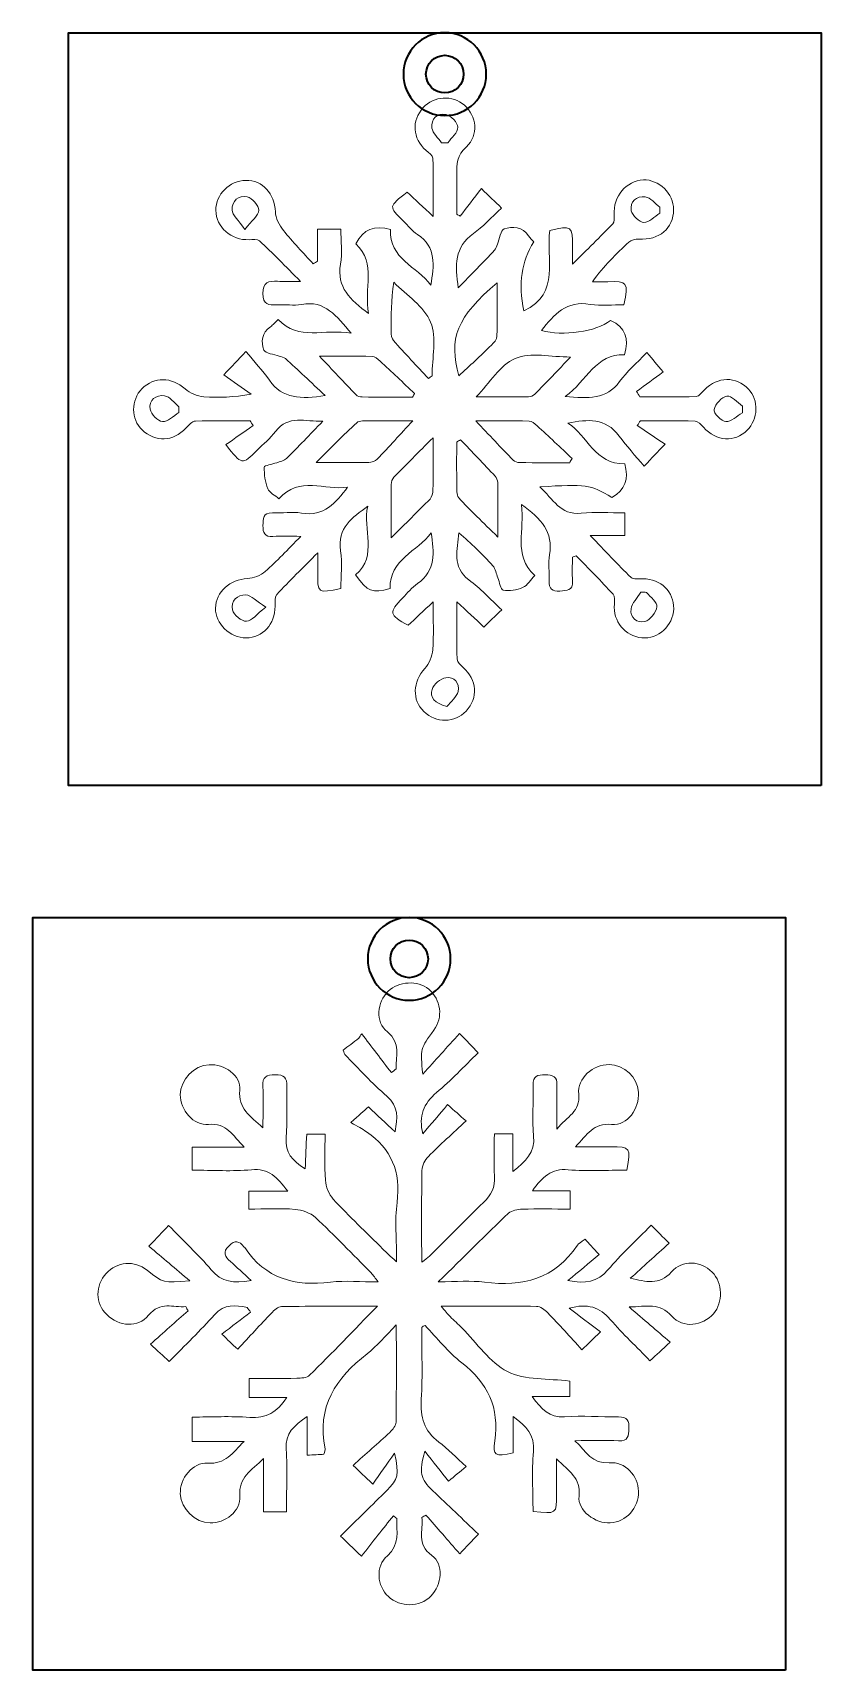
# Model space of a CAD drawing. Header units: millimetres. Extents: x -14 to 282, y 0 to 224.
# Drawn here: x 177.3 to 282, y 6.5 to 224 of the extents above; entities that cross this region are included whole.
import ezdxf

# ---------------------------------------------------------------- set-up
doc = ezdxf.new("R2010")
doc.units = ezdxf.units.MM
doc.header["$MEASUREMENT"] = 0
doc.layers.add('Layer 1', color=7, linetype='Continuous', lineweight=0)

msp = doc.modelspace()

# ---------------------------------------------------------------- linework, layer by layer
at = {"layer": 'Layer 1', "color": 18, "lineweight": 35, "true_color": 0x000000}
for points in [[(282.03, 124.03), (182.03, 124.03), (182.03, 224.03), (282.03, 224.03)], [(277.3, 6.5), (177.3, 6.5), (177.3, 106.5), (277.3, 106.5)]]:
    msp.add_lwpolyline(points, close=True, dxfattribs=at)
at = {"layer": 'Layer 1', "color": 7, "lineweight": 35, "true_color": 0xffffff}
for centre in [(232.03, 218.53), (227.3, 101)]:
    msp.add_circle(centre, 2.5, dxfattribs=at)
for points in [[(232.03, 213.03), (228.99, 213.03), (226.53, 215.49), (226.53, 218.53), (226.53, 221.56), (228.99, 224.03), (232.03, 224.03), (235.06, 224.03), (237.53, 221.56), (237.53, 218.53), (237.53, 215.49), (235.06, 213.03), (232.03, 213.03)], [(227.3, 95.5), (224.27, 95.5), (221.8, 97.97), (221.8, 101), (221.8, 104.04), (224.27, 106.5), (227.3, 106.5), (230.34, 106.5), (232.8, 104.04), (232.8, 101), (232.8, 97.97), (230.34, 95.5), (227.3, 95.5)]]:
    msp.add_open_spline(points, degree=3, knots=[0, 0, 0, 0, 1, 1, 1, 2, 2, 2, 3, 3, 3, 4, 4, 4, 4], dxfattribs=at)
at = {"layer": 'Layer 1'}
for points, knots in [([(255.94, 166.78), (256.48, 164.73), (255.98, 163.27), (254.23, 162.31), (251.33, 164.01), (250.8, 164.09), (244.65, 163.7), (246.43, 162.1), (247.34, 159.92), (250.13, 160.21), (252, 160.4), (253.9, 160.25), (255.95, 160.25), (255.95, 159.21), (255.95, 158.34), (255.95, 157.24), (254.54, 157.24), (253.11, 157.24), (251.35, 157.24), (253.33, 155.18), (255, 153.37), (256.77, 151.67), (257.07, 151.38), (257.8, 151.5), (258.34, 151.5), (260.72, 151.47), (262.51, 149.74), (262.43, 147.51), (262.34, 145.22), (260.39, 143.45), (258.19, 143.65), (255.96, 143.86), (254.35, 145.87), (254.55, 148.12), (254.59, 148.56), (254.63, 149.17), (254.38, 149.44), (252.79, 151.18), (251.11, 152.86), (249.47, 154.56), (249.3, 154.5), (249.14, 154.44), (248.98, 154.38), (248.98, 153.31), (248.93, 152.25), (248.99, 151.19), (249.06, 149.89), (248.23, 149.93), (247.32, 149.87), (246.31, 149.81), (245.84, 150.15), (245.89, 151.21), (245.94, 152.36), (245.72, 153.56), (245.93, 154.68), (246.48, 157.7), (244.85, 159.48), (242.21, 161.34), (242.72, 157.99), (240.99, 154.72), (243.98, 151.92), (243.45, 151.37), (243.02, 150.61), (242.37, 150.32), (241.59, 149.97), (240.61, 149.87), (239.76, 149.99), (239.46, 150.04), (239.3, 151.05), (239.07, 151.62), (238.86, 152.16), (238.77, 152.82), (238.4, 153.22), (237.02, 154.76), (235.54, 156.21), (233.9, 157.6), (233.73, 155.35), (232.91, 153.1), (235.23, 151.35), (236.73, 150.23), (238.02, 148.83), (239.59, 147.38), (238.62, 146.44), (237.99, 145.83), (237.22, 145.08), (236.04, 146.19), (235, 147.16), (233.63, 148.45), (233.63, 145.63), (233.6, 143.22), (233.67, 140.81), (233.68, 140.44), (234.12, 140.02), (234.45, 139.72), (236.32, 138.05), (236.5, 135.71), (234.85, 133.9), (233.43, 132.33), (230.83, 132.31), (229.26, 133.85), (227.64, 135.43), (227.77, 137.79), (229.38, 139.59), (229.96, 140.22), (230.36, 141.2), (230.43, 142.05), (230.58, 144.03), (230.48, 146.02), (230.48, 148.42), (229.14, 147.17), (228.13, 146.23), (227.15, 145.31), (224.61, 146.72), (224.55, 147), (226.43, 148.93), (227.07, 149.59), (227.65, 150.34), (228.39, 150.85), (230.9, 152.57), (230.61, 155.03), (230.23, 157.59), (228.39, 155.11), (224.67, 154.09), (224.77, 150.21), (222.34, 149.53), (221.81, 149.74), (220.19, 152.03), (223.21, 154.6), (221.04, 158.09), (221.8, 161.12), (219.74, 159.63), (217.71, 158.27), (218.18, 155.22), (218.44, 153.57), (218.23, 151.84), (218.23, 150.2), (215.16, 149.54), (215.1, 149.59), (215.16, 152.43), (215.17, 153.1), (215.16, 153.77), (215.16, 154.94), (213.15, 152.92), (211.38, 151.21), (209.71, 149.41), (209.42, 149.09), (209.49, 148.39), (209.49, 147.86), (209.49, 145.44), (207.86, 143.64), (205.63, 143.64), (203.49, 143.65), (201.54, 145.55), (201.58, 147.58), (201.63, 149.77), (203.49, 151.4), (205.82, 151.53), (206.63, 151.57), (207.57, 151.93), (208.18, 152.46), (209.73, 153.81), (211.13, 155.35), (212.91, 157.13), (211.44, 157.13), (210.32, 157.19), (209.21, 157.11), (208.08, 157.03), (207.86, 157.62), (207.88, 158.55), (207.9, 159.44), (207.83, 160.31), (209.16, 160.25), (210.44, 160.2), (211.75, 160.42), (213, 160.22), (215.98, 159.72), (217.56, 161.57), (219.11, 163.67), (216.09, 163.19), (212.72, 165.2), (210, 162.13), (209.47, 162.58), (208.74, 162.91), (208.53, 163.44), (208.17, 164.34), (208.03, 165.37), (208.04, 166.34), (208.04, 166.53), (209.13, 166.7), (209.71, 166.91), (210.15, 167.07), (210.68, 167.16), (211, 167.47), (212.56, 169), (214.06, 170.6), (215.83, 172.43), (213.5, 172.33), (211.28, 173.32), (209.55, 171.06), (208.85, 170.15), (207.93, 169.4), (207.11, 168.58), (205.1, 166.58), (205.1, 166.58), (202.93, 169.31), (204.1, 170.12), (205.34, 170.98), (206.57, 171.84), (206.44, 172.06), (206.3, 172.27), (206.17, 172.48), (203.75, 172.48), (201.33, 172.52), (198.91, 172.44), (198.48, 172.42), (198.02, 171.9), (197.66, 171.53), (195.93, 169.69), (193.63, 169.58), (191.82, 171.28), (190.34, 172.68), (190.33, 175.23), (191.81, 176.74), (193.43, 178.39), (195.76, 178.3), (197.55, 176.72), (198.19, 176.16), (199.16, 175.74), (200.01, 175.67), (202, 175.52), (204.02, 175.62), (206.33, 176.01), (205.15, 176.83), (203.98, 177.65), (202.66, 178.58), (203.84, 179.82), (204.48, 180.49), (205.62, 181.69), (206.75, 180.32), (207.83, 179.16), (208.73, 177.87), (210.47, 175.36), (212.92, 175.36), (216.14, 175.82), (214.2, 177.64), (212.55, 179.21), (210.87, 180.75), (210.66, 180.93), (210.32, 180.96), (210.04, 181.07), (209.33, 181.33), (208.17, 181.41), (208, 181.88), (207.59, 182.95), (207.71, 184.17), (208.87, 184.97), (209.22, 185.21), (209.49, 185.54), (209.9, 185.93), (212.62, 183.04), (216.04, 184.76), (219.59, 184.1), (217.6, 186.42), (216.13, 188.52), (213.02, 187.94), (211.96, 187.74), (210.82, 187.96), (209.72, 187.89), (208.62, 187.83), (207.87, 187.91), (207.86, 189.37), (207.85, 190.89), (208.63, 191.08), (209.82, 191.01), (210.66, 190.96), (211.5, 191), (212.88, 191), (210.84, 193.03), (209.16, 194.76), (207.41, 196.4), (207.14, 196.65), (206.51, 196.56), (206.05, 196.54), (203.66, 196.43), (201.64, 198.19), (201.62, 200.44), (201.59, 202.55), (203.45, 204.4), (205.6, 204.42), (207.85, 204.44), (209.42, 202.64), (209.53, 200.24), (209.57, 199.4), (210.05, 198.46), (210.59, 197.78), (211.83, 196.22), (213.23, 194.79), (214.56, 193.31), (214.75, 193.44), (214.93, 193.56), (215.12, 193.68), (215.12, 195.05), (215.12, 196.42), (215.12, 197.93), (216.18, 197.93), (217.06, 197.93), (218.23, 197.93), (218.23, 196.39), (218.45, 194.79), (218.18, 193.28), (217.64, 190.21), (219.42, 188.58), (221.9, 186.73), (221.25, 190.04), (223, 193.32), (220.23, 195.97), (221.17, 197.95), (222.7, 198.49), (224.82, 197.89), (224.59, 193.99), (228.36, 193), (230.17, 190.5), (230.6, 193.07), (230.97, 195.53), (228.39, 197.24), (227.69, 197.7), (227.15, 198.41), (226.54, 199), (224.54, 200.94), (224.54, 200.94), (227.05, 202.84), (228.07, 201.89), (229.13, 200.91), (230.49, 199.64), (230.49, 202.41), (230.53, 204.88), (230.45, 207.35), (230.44, 207.71), (229.89, 208.07), (229.54, 208.39), (227.74, 210.02), (227.58, 212.33), (229.16, 214.08), (230.57, 215.63), (233.05, 215.78), (234.63, 214.41), (236.27, 212.97), (236.56, 210.43), (234.89, 208.88), (233.67, 207.74), (233.58, 206.56), (233.61, 205.14), (233.65, 203.4), (233.62, 201.66), (233.62, 199.91), (233.77, 199.83), (233.92, 199.76), (234.08, 199.68), (234.96, 200.82), (235.84, 201.97), (236.89, 203.33), (237.96, 202.3), (238.64, 201.64), (239.57, 200.74), (238.16, 199.45), (237.09, 198.25), (235.82, 197.34), (233.3, 195.56), (233.37, 193.14), (233.82, 190.14), (235.57, 191.94), (237.12, 193.52), (238.65, 195.13), (238.84, 195.33), (238.92, 195.66), (239.03, 195.93), (239.31, 196.64), (239.44, 197.82), (239.9, 197.96), (241.03, 198.31), (242.34, 198.3), (243.16, 197.04), (243.35, 196.74), (243.63, 196.5), (243.85, 196.24), (242.19, 193.62), (241.78, 190.77), (242.52, 187.09), (247.48, 189.41), (245.42, 194.06), (245.99, 197.78), (248.82, 198.48), (249.04, 198.31), (248.99, 195.6), (248.98, 194.95), (248.99, 194.3), (248.99, 193.28), (250.95, 195.24), (252.67, 196.92), (254.34, 198.66), (254.56, 198.89), (254.55, 199.43), (254.53, 199.81), (254.38, 202.28), (256.1, 204.37), (258.41, 204.48), (260.46, 204.57), (262.43, 202.64), (262.42, 200.54), (262.4, 198.02), (260.52, 196.45), (257.77, 196.61), (257.35, 196.63), (256.79, 196.5), (256.49, 196.23), (254.79, 194.66), (253.15, 193.03), (251.63, 190.96), (252.31, 190.96), (253, 190.94), (253.68, 190.96), (256.31, 191.03), (256.42, 190.89), (255.82, 187.9), (254.36, 187.9), (252.82, 187.69), (251.35, 187.95), (248.2, 188.5), (246.53, 186.6), (244.86, 184.48), (247.74, 183.67), (252.11, 184.3), (254.05, 185.82), (256.03, 184.91), (256.54, 183.39), (255.89, 181.26), (252.05, 181.39), (250.93, 177.8), (248.03, 175.7), (251.08, 175.49), (253.48, 175.22), (255.25, 177.69), (256.19, 179), (257.47, 180.08), (258.87, 181.55), (259.65, 180.62), (260.22, 179.93), (261.02, 178.97), (259.84, 178.1), (258.67, 177.24), (257.5, 176.38), (257.65, 176.14), (257.79, 175.9), (257.94, 175.66), (260.44, 175.66), (262.94, 175.63), (265.43, 175.71), (265.8, 175.72), (266.16, 176.28), (266.5, 176.61), (268.29, 178.37), (270.72, 178.42), (272.35, 176.7), (273.75, 175.24), (273.67, 172.68), (272.19, 171.22), (270.49, 169.56), (268.16, 169.73), (266.37, 171.63), (266.05, 171.96), (265.64, 172.43), (265.27, 172.44), (262.85, 172.52), (260.43, 172.48), (258, 172.48), (257.87, 172.27), (257.74, 172.06), (257.6, 171.84), (258.81, 171.04), (260.02, 170.23), (261.28, 169.38), (260.22, 168.27), (259.62, 167.63), (258.49, 166.45), (257.33, 167.85), (256.18, 169.1), (255.19, 170.46), (253.4, 172.9), (250.99, 172.69), (248.39, 172.17), (251.01, 170.51), (251.96, 166.65), (255.94, 166.78)], [0, 0, 0, 0, 1, 1, 1, 2, 2, 2, 3, 3, 3, 4, 4, 4, 5, 5, 5, 6, 6, 6, 7, 7, 7, 8, 8, 8, 9, 9, 9, 10, 10, 10, 11, 11, 11, 12, 12, 12, 13, 13, 13, 14, 14, 14, 15, 15, 15, 16, 16, 16, 17, 17, 17, 18, 18, 18, 19, 19, 19, 20, 20, 20, 21, 21, 21, 22, 22, 22, 23, 23, 23, 24, 24, 24, 25, 25, 25, 26, 26, 26, 27, 27, 27, 28, 28, 28, 29, 29, 29, 30, 30, 30, 31, 31, 31, 32, 32, 32, 33, 33, 33, 34, 34, 34, 35, 35, 35, 36, 36, 36, 37, 37, 37, 38, 38, 38, 39, 39, 39, 40, 40, 40, 41, 41, 41, 42, 42, 42, 43, 43, 43, 44, 44, 44, 45, 45, 45, 46, 46, 46, 47, 47, 47, 48, 48, 48, 49, 49, 49, 50, 50, 50, 51, 51, 51, 52, 52, 52, 53, 53, 53, 54, 54, 54, 55, 55, 55, 56, 56, 56, 57, 57, 57, 58, 58, 58, 59, 59, 59, 60, 60, 60, 61, 61, 61, 62, 62, 62, 63, 63, 63, 64, 64, 64, 65, 65, 65, 66, 66, 66, 67, 67, 67, 68, 68, 68, 69, 69, 69, 70, 70, 70, 71, 71, 71, 72, 72, 72, 73, 73, 73, 74, 74, 74, 75, 75, 75, 76, 76, 76, 77, 77, 77, 78, 78, 78, 79, 79, 79, 80, 80, 80, 81, 81, 81, 82, 82, 82, 83, 83, 83, 84, 84, 84, 85, 85, 85, 86, 86, 86, 87, 87, 87, 88, 88, 88, 89, 89, 89, 90, 90, 90, 91, 91, 91, 92, 92, 92, 93, 93, 93, 94, 94, 94, 95, 95, 95, 96, 96, 96, 97, 97, 97, 98, 98, 98, 99, 99, 99, 100, 100, 100, 101, 101, 101, 102, 102, 102, 103, 103, 103, 104, 104, 104, 105, 105, 105, 106, 106, 106, 107, 107, 107, 108, 108, 108, 109, 109, 109, 110, 110, 110, 111, 111, 111, 112, 112, 112, 113, 113, 113, 114, 114, 114, 115, 115, 115, 116, 116, 116, 117, 117, 117, 118, 118, 118, 119, 119, 119, 120, 120, 120, 121, 121, 121, 122, 122, 122, 123, 123, 123, 124, 124, 124, 125, 125, 125, 126, 126, 126, 127, 127, 127, 128, 128, 128, 129, 129, 129, 130, 130, 130, 131, 131, 131, 132, 132, 132, 133, 133, 133, 134, 134, 134, 135, 135, 135, 136, 136, 136, 137, 137, 137, 138, 138, 138, 139, 139, 139, 140, 140, 140, 141, 141, 141, 142, 142, 142, 143, 143, 143, 144, 144, 144, 145, 145, 145, 146, 146, 146, 147, 147, 147, 148, 148, 148, 149, 149, 149, 150, 150, 150, 151, 151, 151, 152, 152, 152, 153, 153, 153, 154, 154, 154, 155, 155, 155, 156, 156, 156, 157, 157, 157, 158, 158, 158, 159, 159, 159, 160, 160, 160, 161, 161, 161, 162, 162, 162, 163, 163, 163, 164, 164, 164, 164]), ([(231.59, 209.42), (231.87, 209.41), (232.16, 209.4), (232.44, 209.39), (232.92, 210.09), (233.78, 210.79), (233.76, 211.47), (233.75, 212.08), (232.85, 213.04), (232.19, 213.18), (231.02, 213.43), (230.15, 212.58), (230.32, 211.37), (230.41, 210.67), (231.15, 210.06), (231.59, 209.42)], [0, 0, 0, 0, 1, 1, 1, 2, 2, 2, 3, 3, 3, 4, 4, 4, 5, 5, 5, 5]), ([(205.48, 197.89), (206.39, 199.08), (207.3, 199.75), (207.32, 200.44), (207.34, 201.05), (206.46, 202.06), (205.8, 202.23), (204.64, 202.53), (203.72, 201.64), (203.78, 200.48), (203.82, 199.79), (204.62, 199.14), (205.48, 197.89)], [0, 0, 0, 0, 1, 1, 1, 2, 2, 2, 3, 3, 3, 4, 4, 4, 4]), ([(260.61, 200.06), (260.6, 200.33), (260.6, 200.59), (260.59, 200.86), (259.95, 201.34), (259.35, 202.13), (258.65, 202.22), (257.52, 202.37), (256.55, 201.59), (256.8, 200.39), (256.93, 199.75), (257.87, 198.86), (258.48, 198.84), (259.17, 198.81), (259.9, 199.62), (260.61, 200.06)], [0, 0, 0, 0, 1, 1, 1, 2, 2, 2, 3, 3, 3, 4, 4, 4, 5, 5, 5, 5]), ([(229.86, 178.08), (230.02, 178.2), (230.18, 178.32), (230.34, 178.44), (230.34, 180.85), (231, 183.53), (230.15, 185.59), (229.3, 187.67), (226.95, 189.14), (225.26, 190.88), (224.89, 188.47), (224.88, 186.4), (224.9, 184.33), (224.91, 183.92), (224.97, 183.42), (225.21, 183.14), (226.73, 181.42), (228.31, 179.76), (229.86, 178.08)], [0, 0, 0, 0, 1, 1, 1, 2, 2, 2, 3, 3, 3, 4, 4, 4, 5, 5, 5, 6, 6, 6, 6]), ([(238.99, 190.81), (233.63, 186.34), (232.47, 183.34), (233.91, 178.45), (235.31, 179.76), (236.78, 181.12), (238.21, 182.51), (238.55, 182.83), (238.94, 183.3), (238.95, 183.71), (239.03, 185.99), (238.99, 188.27), (238.99, 190.81)], [0, 0, 0, 0, 1, 1, 1, 2, 2, 2, 3, 3, 3, 4, 4, 4, 4]), ([(215.39, 181.06), (217.11, 179.24), (218.66, 177.57), (220.24, 175.94), (220.43, 175.75), (220.79, 175.65), (221.07, 175.65), (223.29, 175.62), (225.51, 175.63), (227.74, 175.63), (227.83, 175.79), (227.92, 175.94), (228.01, 176.09), (226.49, 177.54), (224.98, 179), (223.44, 180.42), (223.14, 180.7), (222.74, 181.03), (222.38, 181.04), (220.09, 181.09), (217.81, 181.06), (215.39, 181.06)], [0, 0, 0, 0, 1, 1, 1, 2, 2, 2, 3, 3, 3, 4, 4, 4, 5, 5, 5, 6, 6, 6, 7, 7, 7, 7]), ([(248.74, 180.95), (246.14, 180.95), (243.44, 181.62), (241.37, 180.76), (239.36, 179.92), (238, 177.51), (236.21, 175.65), (238.68, 175.65), (240.92, 175.64), (243.16, 175.67), (243.43, 175.67), (243.78, 175.8), (243.97, 176), (245.54, 177.59), (247.07, 179.21), (248.74, 180.95)], [0, 0, 0, 0, 1, 1, 1, 2, 2, 2, 3, 3, 3, 4, 4, 4, 5, 5, 5, 5]), ([(196.71, 173.56), (196.71, 173.82), (196.71, 174.08), (196.72, 174.35), (196.08, 174.86), (195.51, 175.69), (194.81, 175.8), (193.68, 175.98), (192.68, 175.23), (192.89, 174.01), (193.01, 173.35), (193.92, 172.42), (194.53, 172.37), (195.22, 172.32), (195.98, 173.13), (196.71, 173.56)], [0, 0, 0, 0, 1, 1, 1, 2, 2, 2, 3, 3, 3, 4, 4, 4, 5, 5, 5, 5]), ([(271.55, 173.54), (271.56, 173.84), (271.57, 174.14), (271.58, 174.43), (270.88, 174.91), (270.12, 175.84), (269.51, 175.75), (268.82, 175.65), (267.95, 174.7), (267.79, 173.98), (267.69, 173.54), (268.76, 172.42), (269.37, 172.37), (270.06, 172.32), (270.82, 173.12), (271.55, 173.54)], [0, 0, 0, 0, 1, 1, 1, 2, 2, 2, 3, 3, 3, 4, 4, 4, 5, 5, 5, 5]), ([(227.78, 172.49), (225.84, 172.49), (223.96, 172.51), (222.08, 172.48), (221.48, 172.47), (220.69, 172.55), (220.33, 172.22), (218.55, 170.61), (216.89, 168.87), (214.95, 166.94), (217.56, 166.94), (219.74, 166.91), (221.92, 166.96), (222.31, 166.96), (222.8, 167.13), (223.06, 167.4), (224.62, 169.02), (226.13, 170.69), (227.78, 172.49)], [0, 0, 0, 0, 1, 1, 1, 2, 2, 2, 3, 3, 3, 4, 4, 4, 5, 5, 5, 6, 6, 6, 6]), ([(236.13, 172.47), (237.94, 170.57), (239.51, 168.9), (241.12, 167.26), (241.31, 167.06), (241.66, 166.93), (241.94, 166.93), (244.17, 166.9), (246.4, 166.91), (248.62, 166.91), (248.73, 167.1), (248.83, 167.29), (248.94, 167.48), (247.39, 168.93), (245.85, 170.39), (244.29, 171.82), (243.99, 172.1), (243.58, 172.43), (243.22, 172.44), (240.92, 172.49), (238.63, 172.47), (236.13, 172.47)], [0, 0, 0, 0, 1, 1, 1, 2, 2, 2, 3, 3, 3, 4, 4, 4, 5, 5, 5, 6, 6, 6, 7, 7, 7, 7]), ([(230.47, 170.23), (228.5, 168.25), (226.87, 166.64), (225.28, 164.99), (225.05, 164.76), (224.92, 164.33), (224.92, 164), (224.88, 161.77), (224.9, 159.55), (224.9, 156.93), (226.83, 158.84), (228.48, 160.44), (230.07, 162.09), (230.33, 162.36), (230.44, 162.86), (230.45, 163.26), (230.49, 165.39), (230.47, 167.52), (230.47, 170.23)], [0, 0, 0, 0, 1, 1, 1, 2, 2, 2, 3, 3, 3, 4, 4, 4, 5, 5, 5, 6, 6, 6, 6]), ([(234.13, 169.96), (233.95, 169.85), (233.78, 169.75), (233.61, 169.64), (233.61, 167.76), (233.59, 165.88), (233.62, 164), (233.63, 163.41), (233.55, 162.63), (233.88, 162.26), (235.41, 160.59), (237.07, 159.03), (239.07, 157.03), (239.07, 159.85), (239.09, 162.08), (239.06, 164.3), (239.06, 164.58), (238.91, 164.9), (238.72, 165.11), (237.2, 166.74), (235.66, 168.35), (234.13, 169.96)], [0, 0, 0, 0, 1, 1, 1, 2, 2, 2, 3, 3, 3, 4, 4, 4, 5, 5, 5, 6, 6, 6, 7, 7, 7, 7]), ([(208.24, 147.71), (207, 148.52), (206.33, 149.31), (205.62, 149.35), (204.48, 149.42), (203.55, 148.52), (203.84, 147.36), (204, 146.71), (205.06, 145.82), (205.67, 145.85), (206.38, 145.88), (207.06, 146.8), (208.24, 147.71)], [0, 0, 0, 0, 1, 1, 1, 2, 2, 2, 3, 3, 3, 4, 4, 4, 4]), ([(258.84, 149.69), (258.58, 149.7), (258.33, 149.7), (258.07, 149.7), (257.61, 148.97), (256.89, 148.28), (256.76, 147.5), (256.57, 146.31), (257.6, 145.56), (258.58, 145.82), (259.28, 146), (260.09, 147.03), (260.2, 147.77), (260.28, 148.33), (259.33, 149.05), (258.84, 149.69)], [0, 0, 0, 0, 1, 1, 1, 2, 2, 2, 3, 3, 3, 4, 4, 4, 5, 5, 5, 5]), ([(232.3, 134.51), (232.82, 135.18), (233.61, 135.78), (233.8, 136.53), (234.09, 137.66), (233.21, 138.5), (232.16, 138.35), (231.47, 138.26), (230.56, 137.47), (230.34, 136.8), (229.99, 135.73), (230.71, 134.98), (232.3, 134.51)], [0, 0, 0, 0, 1, 1, 1, 2, 2, 2, 3, 3, 3, 4, 4, 4, 4]), ([(248.66, 67.77), (246.45, 67.77), (244.38, 67.81), (242.32, 67.75), (241.7, 67.73), (240.91, 67.61), (240.5, 67.22), (237.49, 64.37), (234.56, 61.43), (231.17, 58.1), (233.61, 58.1), (235.48, 58.3), (237.3, 58.06), (242.38, 57.39), (246.66, 58.47), (249.64, 62.98), (249.8, 63.21), (250.11, 63.34), (250.67, 63.76), (251.18, 63.21), (251.69, 62.65), (252.54, 61.73), (251.1, 60.53), (249.86, 59.49), (248.38, 58.26), (250.71, 57.85), (252.3, 58.04), (253.69, 59.68), (255.41, 61.72), (257.4, 63.54), (259.44, 65.62), (260.3, 64.76), (260.97, 64.09), (261.82, 63.24), (260, 61.58), (258.33, 60.08), (256.67, 58.57), (258.74, 58.14), (260.53, 57.59), (262.12, 59.41), (263.57, 61.08), (266.02, 60.89), (267.54, 59.4), (268.93, 58.02), (269.02, 55.34), (267.72, 53.87), (266.26, 52.22), (263.67, 51.87), (262.17, 53.56), (260.59, 55.34), (258.87, 54.82), (256.51, 54.76), (258.52, 53.03), (260.17, 51.62), (261.95, 50.09), (260.85, 49.08), (260.15, 48.43), (259.28, 47.62), (257.55, 49.41), (255.68, 51.17), (254.01, 53.11), (252.61, 54.74), (251.02, 55.27), (248.53, 54.6), (249.98, 53.51), (251.26, 52.55), (252.71, 51.46), (251.65, 50.43), (251.14, 49.94), (250.24, 49.07), (248.67, 50.79), (247.22, 52.42), (245.7, 53.99), (245.31, 54.39), (244.71, 54.83), (244.2, 54.84), (240.11, 54.9), (236.03, 54.87), (231.54, 54.87), (232.09, 54.24), (232.39, 53.84), (232.74, 53.49), (233.25, 52.97), (233.8, 52.48), (234.32, 51.96), (236.31, 49.98), (237.99, 47.37), (240.37, 46.18), (242.69, 45.01), (245.73, 45.29), (248.62, 44.91), (248.62, 44.45), (248.62, 43.76), (248.62, 42.85), (247.04, 42.85), (245.5, 42.85), (243.62, 42.85), (244.89, 41.18), (245.88, 40.02), (247.94, 40.18), (250.31, 40.37), (252.71, 40.12), (255.09, 40.16), (256.29, 40.18), (256.54, 39.63), (256.49, 38.6), (256.44, 37.67), (256.4, 36.92), (255.12, 36.98), (253.36, 37.06), (251.59, 37), (249.32, 37), (250.85, 35.52), (251.56, 33.88), (253.86, 34.07), (255.99, 34.24), (257.72, 32.35), (257.76, 30.28), (257.8, 28.06), (256.13, 26.2), (253.99, 26.08), (252.04, 25.96), (249.64, 27.7), (249.86, 29.64), (250.14, 32.06), (248.54, 32.92), (246.88, 34.59), (246.88, 32.74), (246.88, 31.33), (246.88, 29.91), (246.88, 27.25), (246.88, 27.25), (243.75, 27.6), (243.75, 30.23), (243.56, 32.91), (243.81, 35.55), (244.02, 37.76), (242.87, 38.88), (241.1, 40.23), (241.1, 38.41), (241.1, 36.87), (241.1, 35.38), (238.7, 34.88), (238.37, 34.97), (238.66, 36.96), (239.31, 41.4), (237.76, 44.67), (234.27, 47.36), (232.46, 48.76), (231.01, 50.63), (229.4, 52.29), (229.25, 52.22), (229.1, 52.16), (228.96, 52.1), (228.96, 48.9), (229.1, 45.69), (228.91, 42.5), (228.76, 40.13), (229.26, 38.27), (231.25, 36.82), (232.47, 35.92), (233.51, 34.79), (234.86, 33.56), (233.98, 32.83), (233.4, 32.34), (232.52, 31.61), (231.52, 32.88), (230.54, 34.13), (229.39, 35.59), (228.58, 32.69), (228.75, 31.99), (230.45, 30.36), (232.42, 28.46), (234.41, 26.57), (236.49, 24.57), (235.59, 23.63), (234.94, 22.94), (234.01, 21.97), (232.41, 23.81), (230.97, 25.47), (229.53, 27.12), (229.35, 27.01), (229.16, 26.9), (228.98, 26.79), (229.2, 25.08), (228.19, 23.28), (230.31, 21.76), (231.93, 20.6), (231.67, 17.85), (230.18, 16.34), (228.69, 14.84), (226.12, 14.82), (224.53, 16.3), (223.03, 17.69), (222.78, 20.29), (224.4, 21.72), (226.13, 23.24), (225.6, 24.95), (225.64, 26.67), (225.5, 26.79), (225.35, 26.91), (225.2, 27.03), (223.85, 25.32), (222.51, 23.62), (220.95, 21.65), (219.71, 22.86), (219.04, 23.51), (218.19, 24.33), (220.44, 26.55), (222.39, 28.47), (224.34, 30.4), (225.83, 31.88), (225.98, 32.47), (225.37, 35.36), (224.32, 33.87), (223.46, 32.63), (222.48, 31.24), (221.36, 32.29), (220.81, 32.8), (219.85, 33.72), (221.57, 35.26), (223.17, 36.65), (224.72, 38.1), (225.1, 38.46), (225.55, 38.98), (225.55, 39.44), (225.62, 43.57), (225.59, 47.7), (225.59, 52.38), (224.09, 50.88), (223.03, 49.56), (221.72, 48.55), (217.54, 45.33), (214.99, 41.47), (216.12, 35.93), (216.15, 35.77), (216.05, 35.58), (215.97, 35.19), (215.32, 35.16), (214.63, 35.12), (213.74, 35.08), (213.74, 36.78), (213.74, 38.33), (213.74, 40.22), (211.98, 39), (210.82, 37.97), (210.96, 35.87), (211.13, 33.14), (211, 30.4), (211, 27.54), (209.9, 27.54), (209.02, 27.54), (207.97, 27.54), (207.97, 29.8), (207.97, 32.03), (207.97, 34.63), (206.32, 33.04), (204.61, 32.14), (204.81, 29.62), (204.97, 27.65), (202.84, 26.02), (200.87, 26.07), (198.86, 26.13), (197, 27.93), (196.9, 29.93), (196.81, 31.92), (198.52, 34.17), (200.53, 34.02), (202.87, 33.85), (203.85, 35.34), (205.37, 36.9), (202.94, 36.9), (200.79, 36.9), (198.47, 36.9), (198.47, 38.02), (198.47, 38.94), (198.47, 40.14), (201.04, 40.14), (203.59, 40.28), (206.12, 40.1), (208.28, 39.94), (209.74, 40.77), (211.04, 42.74), (209.29, 42.74), (207.71, 42.74), (206.03, 42.74), (206.03, 43.69), (206.03, 44.39), (206.03, 45.28), (208.22, 45.28), (210.29, 45.25), (212.36, 45.29), (212.94, 45.31), (213.71, 45.34), (214.07, 45.69), (217.05, 48.64), (219.95, 51.66), (223.07, 54.86), (218.7, 54.86), (214.51, 54.88), (210.32, 54.82), (209.87, 54.81), (209.37, 54.31), (209, 53.94), (207.52, 52.4), (206.09, 50.83), (204.52, 49.14), (203.73, 49.89), (203.22, 50.37), (202.42, 51.14), (203.77, 52.18), (205, 53.14), (206.24, 54.09), (206.08, 54.3), (205.92, 54.5), (205.76, 54.7), (204.21, 54.99), (202.75, 55.23), (201.43, 53.73), (199.57, 51.63), (197.54, 49.69), (195.43, 47.52), (194.58, 48.3), (193.89, 48.93), (192.92, 49.81), (194.68, 51.37), (196.3, 52.81), (197.93, 54.26), (197.83, 54.44), (197.73, 54.62), (197.62, 54.81), (195.96, 54.65), (194.25, 55.57), (192.69, 53.66), (191.3, 51.95), (188.73, 52.16), (187.13, 53.74), (185.61, 55.25), (185.57, 57.6), (187.04, 59.2), (188.52, 60.81), (190.79, 61), (192.49, 59.65), (194.61, 57.96), (194.61, 57.96), (198.17, 58.22), (196.24, 59.86), (194.56, 61.29), (192.74, 62.83), (193.8, 63.96), (194.45, 64.64), (195.34, 65.59), (197.32, 63.55), (199.29, 61.74), (201, 59.7), (202.38, 58.07), (203.96, 57.86), (206.31, 58.29), (205.23, 59.27), (204.4, 60.05), (203.55, 60.8), (202.79, 61.46), (202.5, 62.05), (203.37, 62.9), (204.16, 63.68), (204.73, 63.52), (205.33, 62.77), (205.37, 62.72), (205.43, 62.69), (205.46, 62.64), (208.21, 58.52), (212.15, 57.47), (216.85, 58.05), (218.83, 58.3), (220.87, 58.09), (223.18, 58.09), (222.79, 58.6), (222.55, 58.97), (222.25, 59.28), (219.79, 61.76), (217.39, 64.28), (214.84, 66.65), (214.17, 67.27), (213.07, 67.65), (212.14, 67.73), (210.15, 67.89), (208.14, 67.77), (206.02, 67.77), (206.02, 68.61), (206.02, 69.25), (206.02, 70.13), (207.66, 70.13), (209.26, 70.13), (211.16, 70.13), (209.79, 72), (208.62, 73.2), (206.35, 72.99), (203.8, 72.75), (201.22, 72.93), (198.48, 72.93), (198.48, 73.91), (198.48, 74.84), (198.48, 75.98), (200.66, 75.98), (202.82, 75.98), (205.38, 75.98), (203.83, 77.57), (203.08, 79.25), (200.66, 79), (198.65, 78.79), (196.88, 80.98), (196.9, 82.96), (196.93, 84.99), (198.69, 86.82), (200.74, 86.94), (202.73, 87.07), (204.99, 85.49), (204.8, 83.58), (204.57, 81.13), (206.13, 80.15), (207.88, 78.57), (207.88, 80.63), (207.94, 82.35), (207.86, 84.07), (207.8, 85.32), (208.34, 85.61), (209.48, 85.62), (210.67, 85.62), (211.1, 85.23), (211.05, 84.02), (210.97, 81.77), (211.15, 79.49), (210.95, 77.24), (210.78, 75.27), (211.74, 74.21), (213.48, 73.1), (213.55, 74.75), (213.62, 76.17), (213.69, 77.73), (214.49, 77.73), (215.18, 77.73), (216.13, 77.73), (216.13, 75.7), (216.03, 73.64), (216.18, 71.6), (216.24, 70.73), (216.64, 69.72), (217.22, 69.08), (219.34, 66.8), (221.6, 64.65), (223.82, 62.45), (224.27, 62), (224.76, 61.57), (225.63, 60.76), (225.63, 63.72), (225.37, 66.22), (225.69, 68.65), (226.22, 72.69), (224.95, 75.77), (221.63, 78.04), (221.08, 78.42), (220.47, 78.72), (219.56, 79.25), (220.69, 80.26), (221.22, 80.73), (221.89, 81.33), (223.07, 80.23), (224.16, 79.21), (225.43, 78.02), (225.75, 79.92), (225.91, 81.4), (224.34, 82.76), (222.35, 84.47), (220.59, 86.44), (218.74, 88.3), (218.67, 88.38), (218.66, 88.52), (218.53, 88.88), (219.16, 89.36), (219.88, 89.92), (220.6, 90.47), (220.73, 90.66), (220.86, 90.85), (220.99, 91.05), (222.31, 89.33), (223.62, 87.61), (224.93, 85.89), (225.14, 86.06), (225.35, 86.23), (225.56, 86.41), (225.46, 88.08), (226.27, 89.78), (224.4, 91.29), (222.75, 92.64), (223.01, 95.23), (224.51, 96.71), (225.87, 98.05), (228.46, 98.18), (229.9, 96.97), (231.53, 95.61), (231.83, 93.23), (230.58, 91.54), (228.78, 89.1), (228.78, 89.1), (229.1, 85.69), (230.77, 87.54), (232.3, 89.23), (233.99, 91.09), (234.97, 90.08), (235.64, 89.4), (236.47, 88.53), (234.56, 86.68), (232.85, 84.83), (230.94, 83.24), (229.19, 81.79), (228.53, 80.13), (229.11, 77.77), (230.2, 79.04), (231.24, 80.27), (232.4, 81.64), (233.38, 80.78), (233.94, 80.28), (234.85, 79.48), (233.09, 77.83), (231.41, 76.34), (229.85, 74.75), (229.39, 74.29), (229.01, 73.53), (229, 72.9), (228.92, 68.93), (228.96, 64.96), (228.96, 60.71), (229.42, 61.06), (229.74, 61.25), (230, 61.51), (232.39, 63.88), (234.73, 66.3), (237.15, 68.62), (238.2, 69.62), (238.73, 70.67), (238.63, 72.15), (238.52, 73.97), (238.61, 75.79), (238.61, 77.75), (239.49, 77.75), (240.18, 77.75), (241.08, 77.75), (241.08, 76.15), (241.08, 74.61), (241.08, 72.75), (242.78, 74.15), (244.03, 75.26), (243.83, 77.45), (243.62, 79.69), (243.83, 81.97), (243.76, 84.23), (243.72, 85.46), (244.35, 85.61), (245.35, 85.61), (246.36, 85.61), (246.98, 85.4), (246.93, 84.2), (246.87, 82.45), (246.92, 80.69), (246.92, 78.4), (248.28, 80.08), (250.07, 80.68), (249.82, 83.05), (249.59, 85.16), (251.74, 86.98), (253.84, 86.95), (255.87, 86.93), (257.61, 85.3), (257.74, 83.3), (257.89, 81.09), (256.31, 78.83), (254.19, 79.02), (251.78, 79.23), (250.94, 77.66), (249.39, 76.03), (251.18, 76.03), (252.6, 76.04), (254.03, 76.03), (256.72, 76.03), (256.78, 75.94), (256.19, 72.94), (253.64, 72.94), (251.02, 72.76), (248.43, 72.99), (246.17, 73.19), (244.98, 72.03), (243.66, 70.19), (245.46, 70.19), (247, 70.19), (248.66, 70.19), (248.66, 69.35), (248.66, 68.71), (248.66, 67.77)], [0, 0, 0, 0, 1, 1, 1, 2, 2, 2, 3, 3, 3, 4, 4, 4, 5, 5, 5, 6, 6, 6, 7, 7, 7, 8, 8, 8, 9, 9, 9, 10, 10, 10, 11, 11, 11, 12, 12, 12, 13, 13, 13, 14, 14, 14, 15, 15, 15, 16, 16, 16, 17, 17, 17, 18, 18, 18, 19, 19, 19, 20, 20, 20, 21, 21, 21, 22, 22, 22, 23, 23, 23, 24, 24, 24, 25, 25, 25, 26, 26, 26, 27, 27, 27, 28, 28, 28, 29, 29, 29, 30, 30, 30, 31, 31, 31, 32, 32, 32, 33, 33, 33, 34, 34, 34, 35, 35, 35, 36, 36, 36, 37, 37, 37, 38, 38, 38, 39, 39, 39, 40, 40, 40, 41, 41, 41, 42, 42, 42, 43, 43, 43, 44, 44, 44, 45, 45, 45, 46, 46, 46, 47, 47, 47, 48, 48, 48, 49, 49, 49, 50, 50, 50, 51, 51, 51, 52, 52, 52, 53, 53, 53, 54, 54, 54, 55, 55, 55, 56, 56, 56, 57, 57, 57, 58, 58, 58, 59, 59, 59, 60, 60, 60, 61, 61, 61, 62, 62, 62, 63, 63, 63, 64, 64, 64, 65, 65, 65, 66, 66, 66, 67, 67, 67, 68, 68, 68, 69, 69, 69, 70, 70, 70, 71, 71, 71, 72, 72, 72, 73, 73, 73, 74, 74, 74, 75, 75, 75, 76, 76, 76, 77, 77, 77, 78, 78, 78, 79, 79, 79, 80, 80, 80, 81, 81, 81, 82, 82, 82, 83, 83, 83, 84, 84, 84, 85, 85, 85, 86, 86, 86, 87, 87, 87, 88, 88, 88, 89, 89, 89, 90, 90, 90, 91, 91, 91, 92, 92, 92, 93, 93, 93, 94, 94, 94, 95, 95, 95, 96, 96, 96, 97, 97, 97, 98, 98, 98, 99, 99, 99, 100, 100, 100, 101, 101, 101, 102, 102, 102, 103, 103, 103, 104, 104, 104, 105, 105, 105, 106, 106, 106, 107, 107, 107, 108, 108, 108, 109, 109, 109, 110, 110, 110, 111, 111, 111, 112, 112, 112, 113, 113, 113, 114, 114, 114, 115, 115, 115, 116, 116, 116, 117, 117, 117, 118, 118, 118, 119, 119, 119, 120, 120, 120, 121, 121, 121, 122, 122, 122, 123, 123, 123, 124, 124, 124, 125, 125, 125, 126, 126, 126, 127, 127, 127, 128, 128, 128, 129, 129, 129, 130, 130, 130, 131, 131, 131, 132, 132, 132, 133, 133, 133, 134, 134, 134, 135, 135, 135, 136, 136, 136, 137, 137, 137, 138, 138, 138, 139, 139, 139, 140, 140, 140, 141, 141, 141, 142, 142, 142, 143, 143, 143, 144, 144, 144, 145, 145, 145, 146, 146, 146, 147, 147, 147, 148, 148, 148, 149, 149, 149, 150, 150, 150, 151, 151, 151, 152, 152, 152, 153, 153, 153, 154, 154, 154, 155, 155, 155, 156, 156, 156, 157, 157, 157, 158, 158, 158, 159, 159, 159, 160, 160, 160, 161, 161, 161, 162, 162, 162, 163, 163, 163, 164, 164, 164, 165, 165, 165, 166, 166, 166, 167, 167, 167, 168, 168, 168, 169, 169, 169, 170, 170, 170, 171, 171, 171, 172, 172, 172, 173, 173, 173, 174, 174, 174, 175, 175, 175, 176, 176, 176, 177, 177, 177, 178, 178, 178, 179, 179, 179, 180, 180, 180, 181, 181, 181, 182, 182, 182, 183, 183, 183, 184, 184, 184, 185, 185, 185, 186, 186, 186, 187, 187, 187, 188, 188, 188, 189, 189, 189, 190, 190, 190, 191, 191, 191, 192, 192, 192, 193, 193, 193, 194, 194, 194, 195, 195, 195, 196, 196, 196, 197, 197, 197, 198, 198, 198, 199, 199, 199, 199])]:
    msp.add_open_spline(points, degree=3, knots=knots, dxfattribs=at)

doc.saveas('drawing.dxf')
